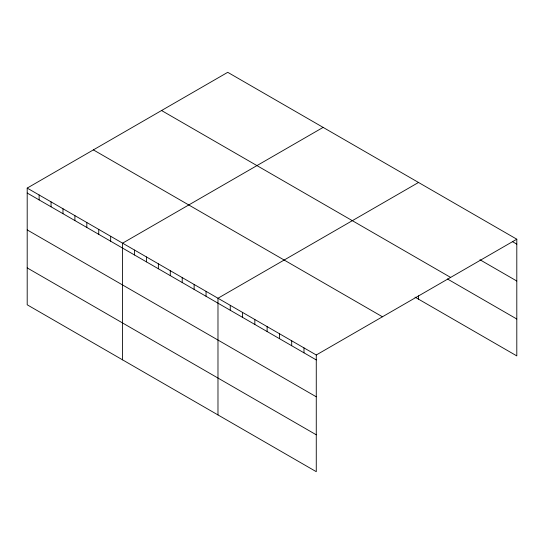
<?xml version="1.0" encoding="UTF-8"?>
<svg xmlns="http://www.w3.org/2000/svg" width="544" height="544" viewBox="0 0 544 544"><rect width="100%" height="100%" fill="white"/><g stroke="black" fill="none" stroke-linecap="round" stroke-linejoin="round"><path stroke-width="0.82" d="M316.268 396.8L316.268 354.987L27.2 188.095L27.2 304.79L316.268 471.682L316.268 396.8L27.2 229.908M415.011 297.133L516.8 355.905L516.8 239.21L227.732 72.318L27.2 188.095M323.129 127.391L122.59 243.168L122.59 359.863M418.52 182.464L217.981 298.241L217.981 414.936M316.268 354.987L516.8 239.21M512.462 241.638L516.8 244.14M479.944 259.746L516.8 281.024M161.561 110.527L450.622 277.42M447.426 278.97L516.8 319.022M93.378 149.892L382.439 316.778M27.2 193.032L316.268 359.917M27.2 267.906L316.268 434.799M418.52 295.807L418.52 299.159M303.98 347.895L303.98 352.825M291.693 340.802L291.693 345.732M279.412 333.71L279.412 338.64M267.124 326.618L267.124 331.548M254.837 319.525L254.837 324.455M242.556 312.433L242.556 317.363M230.268 305.34L230.268 310.27M206.06 291.36L206.06 296.29M194.133 284.478L194.133 289.408M182.213 277.59L182.213 282.526M170.286 270.708L170.286 275.638M158.365 263.826L158.365 268.756M146.438 256.938L146.438 261.868M134.518 250.056L134.518 254.986M110.67 236.286L110.67 241.216M98.743 229.405L98.743 234.335M86.822 222.516L86.822 227.453M74.895 215.635L74.895 220.565M62.975 208.746L62.975 213.683M51.048 201.865L51.048 206.795M39.127 194.983L39.127 199.913"/></g></svg>
